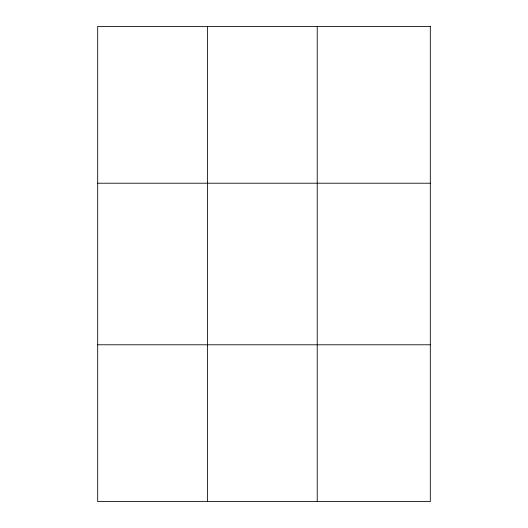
<?xml version="1.0" encoding="UTF-8"?>
<svg xmlns="http://www.w3.org/2000/svg" width="528" height="528" viewBox="0 0 528 528"><rect width="100%" height="100%" fill="white"/><g stroke="black" fill="none" stroke-linecap="round" stroke-linejoin="round"><path stroke-width="0.79" d="M207.451 26.4L207.451 501.6M317.222 26.4L317.222 501.6M97.687 183.216L430.313 183.216M97.687 344.784L430.313 344.784M430.313 26.4L430.313 501.6L97.687 501.6L97.687 26.4L430.313 26.4"/></g></svg>
